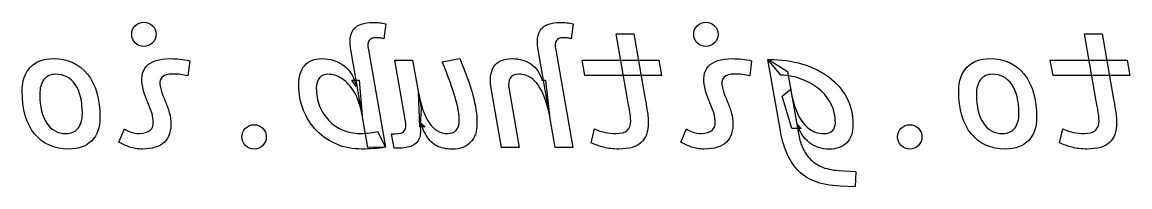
# Model space of a CAD drawing. Header units: centimetres. Extents: x 1.7 to 4.47, y 6.89 to 7.11.
# Drawn here: x 1.701 to 3.129, y 6.893 to 7.105 of the extents above; entities that cross this region are included whole.
import ezdxf

# ---------------------------------------------------------------- set-up
doc = ezdxf.new("R2010")
doc.units = ezdxf.units.CM
doc.header["$MEASUREMENT"] = 0
doc.layers.add('Layer 1', color=7, linetype='Continuous')

msp = doc.modelspace()

# ---------------------------------------------------------------- linework, layer by layer
at = {"layer": 'Layer 1', "color": 154}
for points, knots in [([(1.85775, 7.07367), (1.86206, 7.07367), (1.86578, 7.07519), (1.86886, 7.07826), (1.86886, 7.07826), (1.8719, 7.08134), (1.87345, 7.08503), (1.87345, 7.08933), (1.87345, 7.08933), (1.87345, 7.09371), (1.8719, 7.09744), (1.86886, 7.10048), (1.86886, 7.10048), (1.86578, 7.10351), (1.86206, 7.10503), (1.85775, 7.10503), (1.85775, 7.10503), (1.85337, 7.10503), (1.84968, 7.10351), (1.84665, 7.10048), (1.84665, 7.10048), (1.84361, 7.09744), (1.84209, 7.09371), (1.84209, 7.08933), (1.84209, 7.08933), (1.84209, 7.08503), (1.84361, 7.08134), (1.84665, 7.07826), (1.84665, 7.07826), (1.84968, 7.07519), (1.85337, 7.07367), (1.85775, 7.07367)], [0, 0, 0, 0, 0.1111111, 0.1111111, 0.1111111, 0.1111111, 0.2222222, 0.2222222, 0.2222222, 0.2222222, 0.3333333, 0.3333333, 0.3333333, 0.3333333, 0.4444444, 0.4444444, 0.4444444, 0.4444444, 0.5555556, 0.5555556, 0.5555556, 0.5555556, 0.6666667, 0.6666667, 0.6666667, 0.6666667, 0.7777778, 0.7777778, 0.7777778, 0.7777778, 1, 1, 1, 1]), ([(2.15335, 7.10471), (2.14109, 7.10471), (2.13262, 7.10174), (2.12803, 7.09581), (2.12803, 7.09581), (2.12343, 7.08987), (2.12235, 7.08032), (2.12474, 7.06719), (2.12474, 7.06719), (2.12474, 7.06719), (2.14648, 6.94349), (2.14648, 6.94349), (2.14648, 6.94349), (2.14648, 6.94349), (2.16927, 6.9436), (2.16927, 6.9436), (2.16927, 6.9436), (2.16927, 6.9436), (2.14713, 7.06932), (2.14713, 7.06932), (2.14713, 7.06932), (2.14612, 7.07475), (2.14641, 7.07869), (2.14796, 7.08119), (2.14796, 7.08119), (2.14952, 7.08365), (2.15245, 7.08488), (2.15675, 7.08488), (2.15675, 7.08488), (2.15853, 7.08488), (2.16026, 7.08481), (2.162, 7.08463), (2.162, 7.08463), (2.16374, 7.08445), (2.16547, 7.08416), (2.16725, 7.08372), (2.16725, 7.08372), (2.16725, 7.08372), (2.16949, 7.10301), (2.16949, 7.10301), (2.16949, 7.10301), (2.16681, 7.10366), (2.1641, 7.10409), (2.16142, 7.10435), (2.16142, 7.10435), (2.15874, 7.1046), (2.15607, 7.10471), (2.15335, 7.10471)], [0, 0, 0, 0, 0.0769231, 0.0769231, 0.0769231, 0.0769231, 0.1538462, 0.1538462, 0.1538462, 0.1538462, 0.2307692, 0.2307692, 0.2307692, 0.2307692, 0.3076923, 0.3076923, 0.3076923, 0.3076923, 0.3846154, 0.3846154, 0.3846154, 0.3846154, 0.4615385, 0.4615385, 0.4615385, 0.4615385, 0.5384615, 0.5384615, 0.5384615, 0.5384615, 0.6153846, 0.6153846, 0.6153846, 0.6153846, 0.6923077, 0.6923077, 0.6923077, 0.6923077, 0.7692308, 0.7692308, 0.7692308, 0.7692308, 0.8461538, 0.8461538, 0.8461538, 0.8461538, 1, 1, 1, 1]), ([(2.41082, 6.94349), (2.41082, 6.94349), (2.38857, 7.06932), (2.38857, 7.06932), (2.38857, 7.06932), (2.38756, 7.07475), (2.38785, 7.07869), (2.3894, 7.08119), (2.3894, 7.08119), (2.39096, 7.08365), (2.39389, 7.08488), (2.39819, 7.08488), (2.39819, 7.08488), (2.39997, 7.08488), (2.4017, 7.08481), (2.40344, 7.08463), (2.40344, 7.08463), (2.40518, 7.08445), (2.40691, 7.08416), (2.40869, 7.08372), (2.40869, 7.08372), (2.40869, 7.08372), (2.41093, 7.10301), (2.41093, 7.10301), (2.41093, 7.10301), (2.40825, 7.10366), (2.40554, 7.10409), (2.40286, 7.10435), (2.40286, 7.10435), (2.40018, 7.1046), (2.39751, 7.10471), (2.39479, 7.10471), (2.39479, 7.10471), (2.38253, 7.10471), (2.3741, 7.10174), (2.36954, 7.09581), (2.36954, 7.09581), (2.36498, 7.08987), (2.36386, 7.08032), (2.36618, 7.06719), (2.36618, 7.06719), (2.36618, 7.06719), (2.38803, 6.94349), (2.38803, 6.94349), (2.38803, 6.94349), (2.38803, 6.94349), (2.41082, 6.94349), (2.41082, 6.94349)], [0, 0, 0, 0, 0.0769231, 0.0769231, 0.0769231, 0.0769231, 0.1538462, 0.1538462, 0.1538462, 0.1538462, 0.2307692, 0.2307692, 0.2307692, 0.2307692, 0.3076923, 0.3076923, 0.3076923, 0.3076923, 0.3846154, 0.3846154, 0.3846154, 0.3846154, 0.4615385, 0.4615385, 0.4615385, 0.4615385, 0.5384615, 0.5384615, 0.5384615, 0.5384615, 0.6153846, 0.6153846, 0.6153846, 0.6153846, 0.6923077, 0.6923077, 0.6923077, 0.6923077, 0.7692308, 0.7692308, 0.7692308, 0.7692308, 0.8461538, 0.8461538, 0.8461538, 0.8461538, 1, 1, 1, 1]), ([(2.58207, 7.07367), (2.58638, 7.07367), (2.5901, 7.07519), (2.59318, 7.07826), (2.59318, 7.07826), (2.59622, 7.08134), (2.59777, 7.08503), (2.59777, 7.08933), (2.59777, 7.08933), (2.59777, 7.09371), (2.59622, 7.09744), (2.59318, 7.10048), (2.59318, 7.10048), (2.5901, 7.10351), (2.58638, 7.10503), (2.58207, 7.10503), (2.58207, 7.10503), (2.57769, 7.10503), (2.574, 7.10351), (2.57097, 7.10048), (2.57097, 7.10048), (2.56793, 7.09744), (2.56641, 7.09371), (2.56641, 7.08933), (2.56641, 7.08933), (2.56641, 7.08503), (2.56793, 7.08134), (2.57097, 7.07826), (2.57097, 7.07826), (2.574, 7.07519), (2.57769, 7.07367), (2.58207, 7.07367)], [0, 0, 0, 0, 0.1111111, 0.1111111, 0.1111111, 0.1111111, 0.2222222, 0.2222222, 0.2222222, 0.2222222, 0.3333333, 0.3333333, 0.3333333, 0.3333333, 0.4444444, 0.4444444, 0.4444444, 0.4444444, 0.5555556, 0.5555556, 0.5555556, 0.5555556, 0.6666667, 0.6666667, 0.6666667, 0.6666667, 0.7777778, 0.7777778, 0.7777778, 0.7777778, 1, 1, 1, 1]), ([(2.47007, 6.94136), (2.48306, 6.94136), (2.49261, 6.94414), (2.49873, 6.94968), (2.49873, 6.94968), (2.50484, 6.95525), (2.50792, 6.96386), (2.50792, 6.97562), (2.50792, 6.97562), (2.50792, 6.97858), (2.50777, 6.98141), (2.50748, 6.98416), (2.50748, 6.98416), (2.50719, 6.98687), (2.50676, 6.98991), (2.50614, 6.99331), (2.50614, 6.99331), (2.50556, 6.99671), (2.50484, 7.00087), (2.50397, 7.00583), (2.50397, 7.00583), (2.50397, 7.00583), (2.48925, 7.08977), (2.48925, 7.08977), (2.48925, 7.08977), (2.48925, 7.08977), (2.46645, 7.08977), (2.46645, 7.08977), (2.46645, 7.08977), (2.46645, 7.08977), (2.48118, 7.00583), (2.48118, 7.00583), (2.48118, 7.00583), (2.48237, 6.99874), (2.48335, 6.99331), (2.48411, 6.98947), (2.48411, 6.98947), (2.48483, 6.98568), (2.48523, 6.98177), (2.48523, 6.97772), (2.48523, 6.97772), (2.48523, 6.97214), (2.48368, 6.96806), (2.48056, 6.96542), (2.48056, 6.96542), (2.47745, 6.96281), (2.47257, 6.96151), (2.46591, 6.96151), (2.46591, 6.96151), (2.46077, 6.96151), (2.45625, 6.96194), (2.45234, 6.96277), (2.45234, 6.96277), (2.44847, 6.96364), (2.44384, 6.96516), (2.43849, 6.96733), (2.43849, 6.96733), (2.43849, 6.96733), (2.43433, 6.94921), (2.43433, 6.94921), (2.43433, 6.94921), (2.43943, 6.94704), (2.44482, 6.94515), (2.4505, 6.94363), (2.4505, 6.94363), (2.45618, 6.94212), (2.46273, 6.94136), (2.47007, 6.94136)], [0, 0, 0, 0, 0.0555556, 0.0555556, 0.0555556, 0.0555556, 0.1111111, 0.1111111, 0.1111111, 0.1111111, 0.1666667, 0.1666667, 0.1666667, 0.1666667, 0.2222222, 0.2222222, 0.2222222, 0.2222222, 0.2777778, 0.2777778, 0.2777778, 0.2777778, 0.3333333, 0.3333333, 0.3333333, 0.3333333, 0.3888889, 0.3888889, 0.3888889, 0.3888889, 0.4444444, 0.4444444, 0.4444444, 0.4444444, 0.5, 0.5, 0.5, 0.5, 0.5555556, 0.5555556, 0.5555556, 0.5555556, 0.6111111, 0.6111111, 0.6111111, 0.6111111, 0.6666667, 0.6666667, 0.6666667, 0.6666667, 0.7222222, 0.7222222, 0.7222222, 0.7222222, 0.7777778, 0.7777778, 0.7777778, 0.7777778, 0.8333333, 0.8333333, 0.8333333, 0.8333333, 0.8888889, 0.8888889, 0.8888889, 0.8888889, 1, 1, 1, 1]), ([(3.07367, 6.94136), (3.08666, 6.94136), (3.09621, 6.94414), (3.10233, 6.94968), (3.10233, 6.94968), (3.10844, 6.95525), (3.11152, 6.96386), (3.11152, 6.97562), (3.11152, 6.97562), (3.11152, 6.97858), (3.11137, 6.98141), (3.11108, 6.98416), (3.11108, 6.98416), (3.11079, 6.98687), (3.11036, 6.98991), (3.10974, 6.99331), (3.10974, 6.99331), (3.10916, 6.99671), (3.10844, 7.00087), (3.10757, 7.00583), (3.10757, 7.00583), (3.10757, 7.00583), (3.09285, 7.08977), (3.09285, 7.08977), (3.09285, 7.08977), (3.09285, 7.08977), (3.07005, 7.08977), (3.07005, 7.08977), (3.07005, 7.08977), (3.07005, 7.08977), (3.08478, 7.00583), (3.08478, 7.00583), (3.08478, 7.00583), (3.08597, 6.99874), (3.08695, 6.99331), (3.08771, 6.98947), (3.08771, 6.98947), (3.08843, 6.98568), (3.08883, 6.98177), (3.08883, 6.97772), (3.08883, 6.97772), (3.08883, 6.97214), (3.08728, 6.96806), (3.08416, 6.96542), (3.08416, 6.96542), (3.08105, 6.96281), (3.07617, 6.96151), (3.06951, 6.96151), (3.06951, 6.96151), (3.06437, 6.96151), (3.05985, 6.96194), (3.05594, 6.96277), (3.05594, 6.96277), (3.05207, 6.96364), (3.04744, 6.96516), (3.04209, 6.96733), (3.04209, 6.96733), (3.04209, 6.96733), (3.03793, 6.94921), (3.03793, 6.94921), (3.03793, 6.94921), (3.04303, 6.94704), (3.04842, 6.94515), (3.0541, 6.94363), (3.0541, 6.94363), (3.05978, 6.94212), (3.06633, 6.94136), (3.07367, 6.94136)], [0, 0, 0, 0, 0.0555556, 0.0555556, 0.0555556, 0.0555556, 0.1111111, 0.1111111, 0.1111111, 0.1111111, 0.1666667, 0.1666667, 0.1666667, 0.1666667, 0.2222222, 0.2222222, 0.2222222, 0.2222222, 0.2777778, 0.2777778, 0.2777778, 0.2777778, 0.3333333, 0.3333333, 0.3333333, 0.3333333, 0.3888889, 0.3888889, 0.3888889, 0.3888889, 0.4444444, 0.4444444, 0.4444444, 0.4444444, 0.5, 0.5, 0.5, 0.5, 0.5555556, 0.5555556, 0.5555556, 0.5555556, 0.6111111, 0.6111111, 0.6111111, 0.6111111, 0.6666667, 0.6666667, 0.6666667, 0.6666667, 0.7222222, 0.7222222, 0.7222222, 0.7222222, 0.7777778, 0.7777778, 0.7777778, 0.7777778, 0.8333333, 0.8333333, 0.8333333, 0.8333333, 0.8888889, 0.8888889, 0.8888889, 0.8888889, 1, 1, 1, 1]), ([(1.76131, 6.94136), (1.77383, 6.94136), (1.7836, 6.94497), (1.79062, 6.95214), (1.79062, 6.95214), (1.79767, 6.9593), (1.80118, 6.96929), (1.80118, 6.98206), (1.80118, 6.98206), (1.80118, 7.00597), (1.79582, 7.02457), (1.78515, 7.03792), (1.78515, 7.03792), (1.77451, 7.05131), (1.75968, 7.05796), (1.74076, 7.05796), (1.74076, 7.05796), (1.72824, 7.05796), (1.71847, 7.05431), (1.71145, 7.04693), (1.71145, 7.04693), (1.70443, 7.03958), (1.70089, 7.02935), (1.70089, 7.01621), (1.70089, 7.01621), (1.70089, 6.99266), (1.70621, 6.97432), (1.71684, 6.96115), (1.71684, 6.96115), (1.72748, 6.94798), (1.74231, 6.94136), (1.76131, 6.94136)], [0, 0, 0, 0, 0.1111111, 0.1111111, 0.1111111, 0.1111111, 0.2222222, 0.2222222, 0.2222222, 0.2222222, 0.3333333, 0.3333333, 0.3333333, 0.3333333, 0.4444444, 0.4444444, 0.4444444, 0.4444444, 0.5555556, 0.5555556, 0.5555556, 0.5555556, 0.6666667, 0.6666667, 0.6666667, 0.6666667, 0.7777778, 0.7777778, 0.7777778, 0.7777778, 1, 1, 1, 1]), ([(1.83286, 6.96733), (1.83286, 6.96733), (1.82555, 6.95029), (1.82555, 6.95029), (1.82555, 6.95029), (1.82986, 6.9478), (1.83442, 6.9457), (1.83923, 6.94396), (1.83923, 6.94396), (1.844, 6.94222), (1.84954, 6.94136), (1.85576, 6.94136), (1.85576, 6.94136), (1.86853, 6.94136), (1.87805, 6.94436), (1.88427, 6.95036), (1.88427, 6.95036), (1.8905, 6.95637), (1.89325, 6.9652), (1.89252, 6.97678), (1.89252, 6.97678), (1.8922, 6.98206), (1.89115, 6.98723), (1.88941, 6.99226), (1.88941, 6.99226), (1.88767, 6.99725), (1.88579, 7.00214), (1.8838, 7.00688), (1.8838, 7.00688), (1.88178, 7.01162), (1.88022, 7.01618), (1.87917, 7.02055), (1.87917, 7.02055), (1.87769, 7.02634), (1.8783, 7.03072), (1.88102, 7.03369), (1.88102, 7.03369), (1.88377, 7.03665), (1.88847, 7.03814), (1.8952, 7.03814), (1.8952, 7.03814), (1.90189, 7.03814), (1.90837, 7.03734), (1.91459, 7.03571), (1.91459, 7.03571), (1.91459, 7.03571), (1.9168, 7.055), (1.9168, 7.055), (1.9168, 7.055), (1.91264, 7.05619), (1.90848, 7.05699), (1.90432, 7.05738), (1.90432, 7.05738), (1.90012, 7.05778), (1.89596, 7.05796), (1.8918, 7.05796), (1.8918, 7.05796), (1.87718, 7.05796), (1.86687, 7.05463), (1.86094, 7.04794), (1.86094, 7.04794), (1.855, 7.04128), (1.85363, 7.03144), (1.85681, 7.01842), (1.85681, 7.01842), (1.85801, 7.01343), (1.8596, 7.00872), (1.86152, 7.00438), (1.86152, 7.00438), (1.86347, 7.00004), (1.86524, 6.99573), (1.86687, 6.9915), (1.86687, 6.9915), (1.8685, 6.98727), (1.86951, 6.98267), (1.86984, 6.97772), (1.86984, 6.97772), (1.87063, 6.96693), (1.86455, 6.96151), (1.8516, 6.96151), (1.8516, 6.96151), (1.84809, 6.96151), (1.84498, 6.96194), (1.84234, 6.96285), (1.84234, 6.96285), (1.8397, 6.96371), (1.83651, 6.96523), (1.83286, 6.96733)], [0, 0, 0, 0, 0.0434783, 0.0434783, 0.0434783, 0.0434783, 0.0869565, 0.0869565, 0.0869565, 0.0869565, 0.1304348, 0.1304348, 0.1304348, 0.1304348, 0.173913, 0.173913, 0.173913, 0.173913, 0.2173913, 0.2173913, 0.2173913, 0.2173913, 0.2608696, 0.2608696, 0.2608696, 0.2608696, 0.3043478, 0.3043478, 0.3043478, 0.3043478, 0.3478261, 0.3478261, 0.3478261, 0.3478261, 0.3913043, 0.3913043, 0.3913043, 0.3913043, 0.4347826, 0.4347826, 0.4347826, 0.4347826, 0.4782609, 0.4782609, 0.4782609, 0.4782609, 0.5217391, 0.5217391, 0.5217391, 0.5217391, 0.5652174, 0.5652174, 0.5652174, 0.5652174, 0.6086957, 0.6086957, 0.6086957, 0.6086957, 0.6521739, 0.6521739, 0.6521739, 0.6521739, 0.6956522, 0.6956522, 0.6956522, 0.6956522, 0.7391304, 0.7391304, 0.7391304, 0.7391304, 0.7826087, 0.7826087, 0.7826087, 0.7826087, 0.826087, 0.826087, 0.826087, 0.826087, 0.8695652, 0.8695652, 0.8695652, 0.8695652, 0.9130435, 0.9130435, 0.9130435, 0.9130435, 1, 1, 1, 1]), ([(2.13852, 6.94136), (2.14369, 6.94136), (2.1488, 6.94157), (2.1539, 6.94197), (2.1539, 6.94197), (2.159, 6.94233), (2.1641, 6.94287), (2.16927, 6.9436), (2.16927, 6.9436), (2.16927, 6.9436), (2.15867, 6.96415), (2.15867, 6.96415), (2.15867, 6.96415), (2.15408, 6.96241), (2.14659, 6.96151), (2.1362, 6.96151), (2.1362, 6.96151), (2.12821, 6.96151), (2.12083, 6.96299), (2.11399, 6.96592), (2.11399, 6.96592), (2.10719, 6.96885), (2.10122, 6.97294), (2.09612, 6.97819), (2.09612, 6.97819), (2.09105, 6.98347), (2.08707, 6.98962), (2.08425, 6.99671), (2.08425, 6.99671), (2.08143, 7.00377), (2.08002, 7.01147), (2.08002, 7.01979), (2.08002, 7.01979), (2.08002, 7.02555), (2.08132, 7.02996), (2.08392, 7.03311), (2.08392, 7.03311), (2.08657, 7.03626), (2.09026, 7.03781), (2.09507, 7.03781), (2.09507, 7.03781), (2.10093, 7.03781), (2.10683, 7.036), (2.11276, 7.03231), (2.11276, 7.03231), (2.11869, 7.02866), (2.12405, 7.02287), (2.12879, 7.01505), (2.12879, 7.01505), (2.13353, 7.0072), (2.137, 6.99704), (2.13928, 6.98463), (2.13928, 6.98463), (2.13928, 6.98463), (2.13516, 7.03029), (2.13516, 7.03029), (2.13516, 7.03029), (2.13516, 7.03029), (2.12593, 7.03029), (2.12593, 7.03029), (2.12593, 7.03029), (2.12593, 7.03029), (2.13143, 7.02225), (2.13143, 7.02225), (2.13143, 7.02225), (2.12897, 7.03361), (2.12379, 7.04241), (2.11594, 7.04863), (2.11594, 7.04863), (2.10809, 7.05485), (2.09832, 7.05796), (2.0866, 7.05796), (2.0866, 7.05796), (2.07734, 7.05796), (2.07014, 7.05503), (2.06504, 7.0491), (2.06504, 7.0491), (2.0599, 7.0432), (2.05733, 7.03484), (2.05733, 7.02406), (2.05733, 7.02406), (2.05733, 7.01223), (2.05936, 7.00134), (2.06345, 6.99128), (2.06345, 6.99128), (2.0675, 6.98126), (2.07322, 6.97251), (2.08056, 6.96502), (2.08056, 6.96502), (2.0879, 6.95753), (2.09652, 6.9517), (2.10636, 6.94758), (2.10636, 6.94758), (2.11623, 6.94345), (2.12694, 6.94136), (2.13852, 6.94136)], [0, 0, 0, 0, 0.04, 0.04, 0.04, 0.04, 0.08, 0.08, 0.08, 0.08, 0.12, 0.12, 0.12, 0.12, 0.16, 0.16, 0.16, 0.16, 0.2, 0.2, 0.2, 0.2, 0.24, 0.24, 0.24, 0.24, 0.28, 0.28, 0.28, 0.28, 0.32, 0.32, 0.32, 0.32, 0.36, 0.36, 0.36, 0.36, 0.4, 0.4, 0.4, 0.4, 0.44, 0.44, 0.44, 0.44, 0.48, 0.48, 0.48, 0.48, 0.52, 0.52, 0.52, 0.52, 0.56, 0.56, 0.56, 0.56, 0.6, 0.6, 0.6, 0.6, 0.64, 0.64, 0.64, 0.64, 0.68, 0.68, 0.68, 0.68, 0.72, 0.72, 0.72, 0.72, 0.76, 0.76, 0.76, 0.76, 0.8, 0.8, 0.8, 0.8, 0.84, 0.84, 0.84, 0.84, 0.88, 0.88, 0.88, 0.88, 0.92, 0.92, 0.92, 0.92, 1, 1, 1, 1]), ([(2.18525, 6.94244), (2.19289, 6.94244), (2.19896, 6.94345), (2.20349, 6.94544), (2.20349, 6.94544), (2.20801, 6.94747), (2.21108, 6.95062), (2.21271, 6.95492), (2.21271, 6.95492), (2.21434, 6.95926), (2.2147, 6.96484), (2.21376, 6.97167), (2.21376, 6.97167), (2.21376, 6.97167), (2.21506, 6.99447), (2.21506, 6.99447), (2.21506, 6.99447), (2.21506, 6.99447), (2.20414, 7.05583), (2.20414, 7.05583), (2.20414, 7.05583), (2.20414, 7.05583), (2.18113, 7.05583), (2.18113, 7.05583), (2.18113, 7.05583), (2.18113, 7.05583), (2.19469, 6.97942), (2.19469, 6.97942), (2.19469, 6.97942), (2.19589, 6.97265), (2.19556, 6.96788), (2.19368, 6.96513), (2.19368, 6.96513), (2.19184, 6.96234), (2.18778, 6.96096), (2.18156, 6.96096), (2.18156, 6.96096), (2.18156, 6.96096), (2.177, 6.96096), (2.177, 6.96096), (2.177, 6.96096), (2.177, 6.96096), (2.1803, 6.94244), (2.1803, 6.94244), (2.1803, 6.94244), (2.1803, 6.94244), (2.18525, 6.94244), (2.18525, 6.94244)], [0, 0, 0, 0, 0.0769231, 0.0769231, 0.0769231, 0.0769231, 0.1538462, 0.1538462, 0.1538462, 0.1538462, 0.2307692, 0.2307692, 0.2307692, 0.2307692, 0.3076923, 0.3076923, 0.3076923, 0.3076923, 0.3846154, 0.3846154, 0.3846154, 0.3846154, 0.4615385, 0.4615385, 0.4615385, 0.4615385, 0.5384615, 0.5384615, 0.5384615, 0.5384615, 0.6153846, 0.6153846, 0.6153846, 0.6153846, 0.6923077, 0.6923077, 0.6923077, 0.6923077, 0.7692308, 0.7692308, 0.7692308, 0.7692308, 0.8461538, 0.8461538, 0.8461538, 0.8461538, 1, 1, 1, 1]), ([(2.25588, 6.94125), (2.26575, 6.94128), (2.27342, 6.94421), (2.27885, 6.95011), (2.27885, 6.95011), (2.28431, 6.95601), (2.28703, 6.96429), (2.28703, 6.97497), (2.28703, 6.97497), (2.28703, 6.98578), (2.28529, 6.99776), (2.28178, 7.01086), (2.28178, 7.01086), (2.27827, 7.02395), (2.27263, 7.03966), (2.26488, 7.05796), (2.26488, 7.05796), (2.26488, 7.05796), (2.24238, 7.05384), (2.24238, 7.05384), (2.24238, 7.05384), (2.25009, 7.0351), (2.25569, 7.01972), (2.25913, 7.00767), (2.25913, 7.00767), (2.2626, 6.99563), (2.26434, 6.9856), (2.26434, 6.97761), (2.26434, 6.97761), (2.26434, 6.97247), (2.263, 6.96845), (2.26033, 6.96563), (2.26033, 6.96563), (2.25761, 6.96281), (2.25385, 6.9614), (2.24896, 6.9614), (2.24896, 6.9614), (2.23956, 6.9614), (2.23178, 6.96596), (2.22567, 6.97504), (2.22567, 6.97504), (2.21951, 6.98412), (2.21481, 6.99714), (2.21155, 7.01419), (2.21155, 7.01419), (2.21155, 7.01419), (2.21347, 6.97008), (2.21347, 6.97008), (2.21347, 6.97008), (2.21347, 6.97008), (2.22046, 6.97008), (2.22046, 6.97008), (2.22046, 6.97008), (2.22046, 6.97008), (2.21441, 6.97518), (2.21441, 6.97518), (2.21441, 6.97518), (2.21687, 6.96827), (2.21973, 6.96227), (2.22288, 6.95717), (2.22288, 6.95717), (2.22606, 6.95206), (2.23022, 6.94816), (2.23536, 6.94541), (2.23536, 6.94541), (2.24046, 6.94266), (2.2473, 6.94128), (2.25588, 6.94125)], [0, 0, 0, 0, 0.0555556, 0.0555556, 0.0555556, 0.0555556, 0.1111111, 0.1111111, 0.1111111, 0.1111111, 0.1666667, 0.1666667, 0.1666667, 0.1666667, 0.2222222, 0.2222222, 0.2222222, 0.2222222, 0.2777778, 0.2777778, 0.2777778, 0.2777778, 0.3333333, 0.3333333, 0.3333333, 0.3333333, 0.3888889, 0.3888889, 0.3888889, 0.3888889, 0.4444444, 0.4444444, 0.4444444, 0.4444444, 0.5, 0.5, 0.5, 0.5, 0.5555556, 0.5555556, 0.5555556, 0.5555556, 0.6111111, 0.6111111, 0.6111111, 0.6111111, 0.6666667, 0.6666667, 0.6666667, 0.6666667, 0.7222222, 0.7222222, 0.7222222, 0.7222222, 0.7777778, 0.7777778, 0.7777778, 0.7777778, 0.8333333, 0.8333333, 0.8333333, 0.8333333, 0.8888889, 0.8888889, 0.8888889, 0.8888889, 1, 1, 1, 1]), ([(2.3415, 6.94349), (2.3415, 6.94349), (2.32844, 7.0182), (2.32844, 7.0182), (2.32844, 7.0182), (2.32732, 7.02471), (2.32779, 7.0296), (2.32989, 7.03289), (2.32989, 7.03289), (2.33199, 7.03618), (2.33571, 7.03781), (2.34107, 7.03781), (2.34107, 7.03781), (2.34686, 7.03781), (2.35225, 7.03618), (2.35717, 7.03285), (2.35717, 7.03285), (2.36212, 7.02953), (2.36657, 7.02399), (2.37048, 7.01625), (2.37048, 7.01625), (2.37439, 7.00851), (2.37779, 6.99805), (2.38061, 6.98484), (2.38061, 6.98484), (2.38061, 6.98484), (2.37529, 7.03029), (2.37529, 7.03029), (2.37529, 7.03029), (2.37529, 7.03029), (2.37063, 7.03029), (2.37063, 7.03029), (2.37063, 7.03029), (2.36838, 7.03915), (2.36386, 7.04595), (2.35702, 7.05076), (2.35702, 7.05076), (2.35022, 7.05558), (2.34204, 7.05796), (2.3326, 7.05796), (2.3326, 7.05796), (2.3212, 7.05796), (2.31328, 7.05456), (2.30879, 7.04772), (2.30879, 7.04772), (2.30431, 7.04092), (2.30326, 7.03079), (2.30568, 7.01737), (2.30568, 7.01737), (2.30568, 7.01737), (2.31871, 6.94349), (2.31871, 6.94349), (2.31871, 6.94349), (2.31871, 6.94349), (2.3415, 6.94349), (2.3415, 6.94349)], [0, 0, 0, 0, 0.0666667, 0.0666667, 0.0666667, 0.0666667, 0.1333333, 0.1333333, 0.1333333, 0.1333333, 0.2, 0.2, 0.2, 0.2, 0.2666667, 0.2666667, 0.2666667, 0.2666667, 0.3333333, 0.3333333, 0.3333333, 0.3333333, 0.4, 0.4, 0.4, 0.4, 0.4666667, 0.4666667, 0.4666667, 0.4666667, 0.5333333, 0.5333333, 0.5333333, 0.5333333, 0.6, 0.6, 0.6, 0.6, 0.6666667, 0.6666667, 0.6666667, 0.6666667, 0.7333333, 0.7333333, 0.7333333, 0.7333333, 0.8, 0.8, 0.8, 0.8, 0.8666667, 0.8666667, 0.8666667, 0.8666667, 1, 1, 1, 1]), ([(2.52496, 7.03615), (2.52496, 7.03615), (2.52148, 7.05583), (2.52148, 7.05583), (2.52148, 7.05583), (2.52148, 7.05583), (2.42246, 7.05583), (2.42246, 7.05583), (2.42246, 7.05583), (2.42246, 7.05583), (2.42597, 7.03615), (2.42597, 7.03615), (2.42597, 7.03615), (2.42597, 7.03615), (2.52496, 7.03615), (2.52496, 7.03615)], [0, 0, 0, 0, 0.2, 0.2, 0.2, 0.2, 0.4, 0.4, 0.4, 0.4, 0.6, 0.6, 0.6, 0.6, 1, 1, 1, 1]), ([(2.55718, 6.96733), (2.55718, 6.96733), (2.54987, 6.95029), (2.54987, 6.95029), (2.54987, 6.95029), (2.55418, 6.9478), (2.55874, 6.9457), (2.56355, 6.94396), (2.56355, 6.94396), (2.56832, 6.94222), (2.57386, 6.94136), (2.58008, 6.94136), (2.58008, 6.94136), (2.59285, 6.94136), (2.60237, 6.94436), (2.60859, 6.95036), (2.60859, 6.95036), (2.61482, 6.95637), (2.61757, 6.9652), (2.61684, 6.97678), (2.61684, 6.97678), (2.61652, 6.98206), (2.61547, 6.98723), (2.61373, 6.99226), (2.61373, 6.99226), (2.61199, 6.99725), (2.61011, 7.00214), (2.60812, 7.00688), (2.60812, 7.00688), (2.6061, 7.01162), (2.60454, 7.01618), (2.60349, 7.02055), (2.60349, 7.02055), (2.60201, 7.02634), (2.60262, 7.03072), (2.60534, 7.03369), (2.60534, 7.03369), (2.60809, 7.03665), (2.61279, 7.03814), (2.61952, 7.03814), (2.61952, 7.03814), (2.62621, 7.03814), (2.63269, 7.03734), (2.63891, 7.03571), (2.63891, 7.03571), (2.63891, 7.03571), (2.64112, 7.055), (2.64112, 7.055), (2.64112, 7.055), (2.63696, 7.05619), (2.6328, 7.05699), (2.62864, 7.05738), (2.62864, 7.05738), (2.62444, 7.05778), (2.62028, 7.05796), (2.61612, 7.05796), (2.61612, 7.05796), (2.6015, 7.05796), (2.59119, 7.05463), (2.58526, 7.04794), (2.58526, 7.04794), (2.57932, 7.04128), (2.57795, 7.03144), (2.58113, 7.01842), (2.58113, 7.01842), (2.58233, 7.01343), (2.58392, 7.00872), (2.58584, 7.00438), (2.58584, 7.00438), (2.58779, 7.00004), (2.58956, 6.99573), (2.59119, 6.9915), (2.59119, 6.9915), (2.59282, 6.98727), (2.59383, 6.98267), (2.59416, 6.97772), (2.59416, 6.97772), (2.59495, 6.96693), (2.58887, 6.96151), (2.57592, 6.96151), (2.57592, 6.96151), (2.57241, 6.96151), (2.5693, 6.96194), (2.56666, 6.96285), (2.56666, 6.96285), (2.56402, 6.96371), (2.56083, 6.96523), (2.55718, 6.96733)], [0, 0, 0, 0, 0.0434783, 0.0434783, 0.0434783, 0.0434783, 0.0869565, 0.0869565, 0.0869565, 0.0869565, 0.1304348, 0.1304348, 0.1304348, 0.1304348, 0.173913, 0.173913, 0.173913, 0.173913, 0.2173913, 0.2173913, 0.2173913, 0.2173913, 0.2608696, 0.2608696, 0.2608696, 0.2608696, 0.3043478, 0.3043478, 0.3043478, 0.3043478, 0.3478261, 0.3478261, 0.3478261, 0.3478261, 0.3913043, 0.3913043, 0.3913043, 0.3913043, 0.4347826, 0.4347826, 0.4347826, 0.4347826, 0.4782609, 0.4782609, 0.4782609, 0.4782609, 0.5217391, 0.5217391, 0.5217391, 0.5217391, 0.5652174, 0.5652174, 0.5652174, 0.5652174, 0.6086957, 0.6086957, 0.6086957, 0.6086957, 0.6521739, 0.6521739, 0.6521739, 0.6521739, 0.6956522, 0.6956522, 0.6956522, 0.6956522, 0.7391304, 0.7391304, 0.7391304, 0.7391304, 0.7826087, 0.7826087, 0.7826087, 0.7826087, 0.826087, 0.826087, 0.826087, 0.826087, 0.8695652, 0.8695652, 0.8695652, 0.8695652, 0.9130435, 0.9130435, 0.9130435, 0.9130435, 1, 1, 1, 1]), ([(2.77447, 6.89262), (2.77447, 6.89262), (2.77551, 6.91234), (2.77551, 6.91234), (2.77551, 6.91234), (2.77551, 6.91234), (2.75326, 6.91371), (2.75326, 6.91371), (2.75326, 6.91371), (2.74444, 6.91426), (2.73691, 6.91596), (2.73072, 6.91878), (2.73072, 6.91878), (2.72454, 6.92164), (2.71947, 6.92526), (2.71553, 6.92971), (2.71553, 6.92971), (2.71158, 6.93416), (2.70847, 6.93911), (2.70627, 6.94454), (2.70627, 6.94454), (2.70402, 6.95), (2.70247, 6.95561), (2.70153, 6.9614), (2.70153, 6.9614), (2.70153, 6.9614), (2.68745, 7.04132), (2.68745, 7.04132), (2.68745, 7.04132), (2.68745, 7.04132), (2.66274, 7.05691), (2.66274, 7.05691), (2.66274, 7.05691), (2.66274, 7.05691), (2.66191, 7.05691), (2.66191, 7.05691), (2.66191, 7.05691), (2.66191, 7.05691), (2.67823, 6.9648), (2.67823, 6.9648), (2.67823, 6.9648), (2.67996, 6.95481), (2.68253, 6.94566), (2.6859, 6.93723), (2.6859, 6.93723), (2.68926, 6.92884), (2.69382, 6.92146), (2.69961, 6.91509), (2.69961, 6.91509), (2.70543, 6.90872), (2.71285, 6.90366), (2.72193, 6.89993), (2.72193, 6.89993), (2.73101, 6.89617), (2.74216, 6.89403), (2.75536, 6.89345), (2.75536, 6.89345), (2.75536, 6.89345), (2.77447, 6.89262), (2.77447, 6.89262)], [0, 0, 0, 0, 0.0625, 0.0625, 0.0625, 0.0625, 0.125, 0.125, 0.125, 0.125, 0.1875, 0.1875, 0.1875, 0.1875, 0.25, 0.25, 0.25, 0.25, 0.3125, 0.3125, 0.3125, 0.3125, 0.375, 0.375, 0.375, 0.375, 0.4375, 0.4375, 0.4375, 0.4375, 0.5, 0.5, 0.5, 0.5, 0.5625, 0.5625, 0.5625, 0.5625, 0.625, 0.625, 0.625, 0.625, 0.6875, 0.6875, 0.6875, 0.6875, 0.75, 0.75, 0.75, 0.75, 0.8125, 0.8125, 0.8125, 0.8125, 0.875, 0.875, 0.875, 0.875, 1, 1, 1, 1]), ([(2.67852, 7.03676), (2.68843, 7.03633), (2.69765, 7.03452), (2.70619, 7.03126), (2.70619, 7.03126), (2.71473, 7.02801), (2.72222, 7.02363), (2.72862, 7.01817), (2.72862, 7.01817), (2.73503, 7.0127), (2.74002, 7.00633), (2.7436, 6.9991), (2.7436, 6.9991), (2.74722, 6.99183), (2.74903, 6.98398), (2.74903, 6.97551), (2.74903, 6.97551), (2.74903, 6.97099), (2.74773, 6.96751), (2.74516, 6.96505), (2.74516, 6.96505), (2.74259, 6.96263), (2.7389, 6.9614), (2.7342, 6.9614), (2.7342, 6.9614), (2.72718, 6.9614), (2.72088, 6.96343), (2.71531, 6.96751), (2.71531, 6.96751), (2.70974, 6.97157), (2.70496, 6.97754), (2.70106, 6.98542), (2.70106, 6.98542), (2.69715, 6.99327), (2.69418, 7.0029), (2.69219, 7.01419), (2.69219, 7.01419), (2.69219, 7.01419), (2.69147, 7.01842), (2.69147, 7.01842), (2.69147, 7.01842), (2.69147, 7.01842), (2.68054, 7.00952), (2.68054, 7.00952), (2.68054, 7.00952), (2.68054, 7.00952), (2.69284, 6.96798), (2.69284, 6.96798), (2.69284, 6.96798), (2.69284, 6.96798), (2.70514, 6.96798), (2.70514, 6.96798), (2.70514, 6.96798), (2.70514, 6.96798), (2.70004, 6.97305), (2.70004, 6.97305), (2.70004, 6.97305), (2.70323, 6.96295), (2.7084, 6.95514), (2.71553, 6.94957), (2.71553, 6.94957), (2.72266, 6.94403), (2.73119, 6.94128), (2.74107, 6.94125), (2.74107, 6.94125), (2.75084, 6.94128), (2.75836, 6.94403), (2.76372, 6.94953), (2.76372, 6.94953), (2.76904, 6.95503), (2.77172, 6.96281), (2.77172, 6.97287), (2.77172, 6.97287), (2.77172, 6.98557), (2.769, 6.99711), (2.76361, 7.00746), (2.76361, 7.00746), (2.75818, 7.0178), (2.75062, 7.02667), (2.74085, 7.03401), (2.74085, 7.03401), (2.73112, 7.04136), (2.71969, 7.047), (2.70656, 7.05098), (2.70656, 7.05098), (2.69346, 7.05492), (2.67924, 7.05691), (2.6639, 7.05691), (2.6639, 7.05691), (2.6639, 7.05691), (2.66198, 7.05691), (2.66198, 7.05691), (2.66198, 7.05691), (2.66198, 7.05691), (2.67852, 7.03676), (2.67852, 7.03676)], [0, 0, 0, 0, 0.04, 0.04, 0.04, 0.04, 0.08, 0.08, 0.08, 0.08, 0.12, 0.12, 0.12, 0.12, 0.16, 0.16, 0.16, 0.16, 0.2, 0.2, 0.2, 0.2, 0.24, 0.24, 0.24, 0.24, 0.28, 0.28, 0.28, 0.28, 0.32, 0.32, 0.32, 0.32, 0.36, 0.36, 0.36, 0.36, 0.4, 0.4, 0.4, 0.4, 0.44, 0.44, 0.44, 0.44, 0.48, 0.48, 0.48, 0.48, 0.52, 0.52, 0.52, 0.52, 0.56, 0.56, 0.56, 0.56, 0.6, 0.6, 0.6, 0.6, 0.64, 0.64, 0.64, 0.64, 0.68, 0.68, 0.68, 0.68, 0.72, 0.72, 0.72, 0.72, 0.76, 0.76, 0.76, 0.76, 0.8, 0.8, 0.8, 0.8, 0.84, 0.84, 0.84, 0.84, 0.88, 0.88, 0.88, 0.88, 0.92, 0.92, 0.92, 0.92, 1, 1, 1, 1]), ([(2.96851, 6.94136), (2.98103, 6.94136), (2.9908, 6.94497), (2.99782, 6.95214), (2.99782, 6.95214), (3.00487, 6.9593), (3.00838, 6.96929), (3.00838, 6.98206), (3.00838, 6.98206), (3.00838, 7.00597), (3.00302, 7.02457), (2.99235, 7.03792), (2.99235, 7.03792), (2.98171, 7.05131), (2.96688, 7.05796), (2.94796, 7.05796), (2.94796, 7.05796), (2.93544, 7.05796), (2.92567, 7.05431), (2.91865, 7.04693), (2.91865, 7.04693), (2.91163, 7.03958), (2.90809, 7.02935), (2.90809, 7.01621), (2.90809, 7.01621), (2.90809, 6.99266), (2.91341, 6.97432), (2.92404, 6.96115), (2.92404, 6.96115), (2.93468, 6.94798), (2.94951, 6.94136), (2.96851, 6.94136)], [0, 0, 0, 0, 0.1111111, 0.1111111, 0.1111111, 0.1111111, 0.2222222, 0.2222222, 0.2222222, 0.2222222, 0.3333333, 0.3333333, 0.3333333, 0.3333333, 0.4444444, 0.4444444, 0.4444444, 0.4444444, 0.5555556, 0.5555556, 0.5555556, 0.5555556, 0.6666667, 0.6666667, 0.6666667, 0.6666667, 0.7777778, 0.7777778, 0.7777778, 0.7777778, 1, 1, 1, 1]), ([(3.12856, 7.03615), (3.12856, 7.03615), (3.12508, 7.05583), (3.12508, 7.05583), (3.12508, 7.05583), (3.12508, 7.05583), (3.02606, 7.05583), (3.02606, 7.05583), (3.02606, 7.05583), (3.02606, 7.05583), (3.02957, 7.03615), (3.02957, 7.03615), (3.02957, 7.03615), (3.02957, 7.03615), (3.12856, 7.03615), (3.12856, 7.03615)], [0, 0, 0, 0, 0.2, 0.2, 0.2, 0.2, 0.4, 0.4, 0.4, 0.4, 0.6, 0.6, 0.6, 0.6, 1, 1, 1, 1]), ([(1.7574, 6.9614), (1.7468, 6.9614), (1.73852, 6.96585), (1.73255, 6.97471), (1.73255, 6.97471), (1.72658, 6.98358), (1.72357, 6.99588), (1.72357, 7.01165), (1.72357, 7.01165), (1.72357, 7.01983), (1.72535, 7.02627), (1.72889, 7.0309), (1.72889, 7.0309), (1.7324, 7.03553), (1.73739, 7.03781), (1.74383, 7.03781), (1.74383, 7.03781), (1.75472, 7.03781), (1.76323, 7.0334), (1.7693, 7.02457), (1.7693, 7.02457), (1.77542, 7.01574), (1.77849, 7.00344), (1.77849, 6.9877), (1.77849, 6.9877), (1.77849, 6.97942), (1.77665, 6.97298), (1.77292, 6.96835), (1.77292, 6.96835), (1.76923, 6.96371), (1.76402, 6.9614), (1.7574, 6.9614)], [0, 0, 0, 0, 0.1111111, 0.1111111, 0.1111111, 0.1111111, 0.2222222, 0.2222222, 0.2222222, 0.2222222, 0.3333333, 0.3333333, 0.3333333, 0.3333333, 0.4444444, 0.4444444, 0.4444444, 0.4444444, 0.5555556, 0.5555556, 0.5555556, 0.5555556, 0.6666667, 0.6666667, 0.6666667, 0.6666667, 0.7777778, 0.7777778, 0.7777778, 0.7777778, 1, 1, 1, 1]), ([(2.9646, 6.9614), (2.954, 6.9614), (2.94572, 6.96585), (2.93975, 6.97471), (2.93975, 6.97471), (2.93378, 6.98358), (2.93077, 6.99588), (2.93077, 7.01165), (2.93077, 7.01165), (2.93077, 7.01983), (2.93255, 7.02627), (2.93609, 7.0309), (2.93609, 7.0309), (2.9396, 7.03553), (2.94459, 7.03781), (2.95103, 7.03781), (2.95103, 7.03781), (2.96192, 7.03781), (2.97043, 7.0334), (2.9765, 7.02457), (2.9765, 7.02457), (2.98262, 7.01574), (2.98569, 7.00344), (2.98569, 6.9877), (2.98569, 6.9877), (2.98569, 6.97942), (2.98385, 6.97298), (2.98012, 6.96835), (2.98012, 6.96835), (2.97643, 6.96371), (2.97122, 6.9614), (2.9646, 6.9614)], [0, 0, 0, 0, 0.1111111, 0.1111111, 0.1111111, 0.1111111, 0.2222222, 0.2222222, 0.2222222, 0.2222222, 0.3333333, 0.3333333, 0.3333333, 0.3333333, 0.4444444, 0.4444444, 0.4444444, 0.4444444, 0.5555556, 0.5555556, 0.5555556, 0.5555556, 0.6666667, 0.6666667, 0.6666667, 0.6666667, 0.7777778, 0.7777778, 0.7777778, 0.7777778, 1, 1, 1, 1]), ([(1.99989, 6.94136), (2.0042, 6.94136), (2.00789, 6.94291), (2.01096, 6.94599), (2.01096, 6.94599), (2.01404, 6.94906), (2.01559, 6.95275), (2.01559, 6.95706), (2.01559, 6.95706), (2.01559, 6.96144), (2.01404, 6.96516), (2.01096, 6.9682), (2.01096, 6.9682), (2.00789, 6.97124), (2.0042, 6.97276), (1.99989, 6.97276), (1.99989, 6.97276), (1.99551, 6.97276), (1.99182, 6.97124), (1.98878, 6.9682), (1.98878, 6.9682), (1.98574, 6.96516), (1.98423, 6.96144), (1.98423, 6.95706), (1.98423, 6.95706), (1.98423, 6.95275), (1.98574, 6.94906), (1.98878, 6.94599), (1.98878, 6.94599), (1.99182, 6.94291), (1.99551, 6.94136), (1.99989, 6.94136)], [0, 0, 0, 0, 0.1111111, 0.1111111, 0.1111111, 0.1111111, 0.2222222, 0.2222222, 0.2222222, 0.2222222, 0.3333333, 0.3333333, 0.3333333, 0.3333333, 0.4444444, 0.4444444, 0.4444444, 0.4444444, 0.5555556, 0.5555556, 0.5555556, 0.5555556, 0.6666667, 0.6666667, 0.6666667, 0.6666667, 0.7777778, 0.7777778, 0.7777778, 0.7777778, 1, 1, 1, 1]), ([(2.84493, 6.94136), (2.84924, 6.94136), (2.85293, 6.94291), (2.856, 6.94599), (2.856, 6.94599), (2.85908, 6.94906), (2.86063, 6.95275), (2.86063, 6.95706), (2.86063, 6.95706), (2.86063, 6.96144), (2.85908, 6.96516), (2.856, 6.9682), (2.856, 6.9682), (2.85293, 6.97124), (2.84924, 6.97276), (2.84493, 6.97276), (2.84493, 6.97276), (2.84055, 6.97276), (2.83686, 6.97124), (2.83382, 6.9682), (2.83382, 6.9682), (2.83078, 6.96516), (2.82927, 6.96144), (2.82927, 6.95706), (2.82927, 6.95706), (2.82927, 6.95275), (2.83078, 6.94906), (2.83382, 6.94599), (2.83382, 6.94599), (2.83686, 6.94291), (2.84055, 6.94136), (2.84493, 6.94136)], [0, 0, 0, 0, 0.1111111, 0.1111111, 0.1111111, 0.1111111, 0.2222222, 0.2222222, 0.2222222, 0.2222222, 0.3333333, 0.3333333, 0.3333333, 0.3333333, 0.4444444, 0.4444444, 0.4444444, 0.4444444, 0.5555556, 0.5555556, 0.5555556, 0.5555556, 0.6666667, 0.6666667, 0.6666667, 0.6666667, 0.7777778, 0.7777778, 0.7777778, 0.7777778, 1, 1, 1, 1])]:
    msp.add_open_spline(points, degree=3, knots=knots, dxfattribs=at)

doc.saveas('drawing.dxf')
